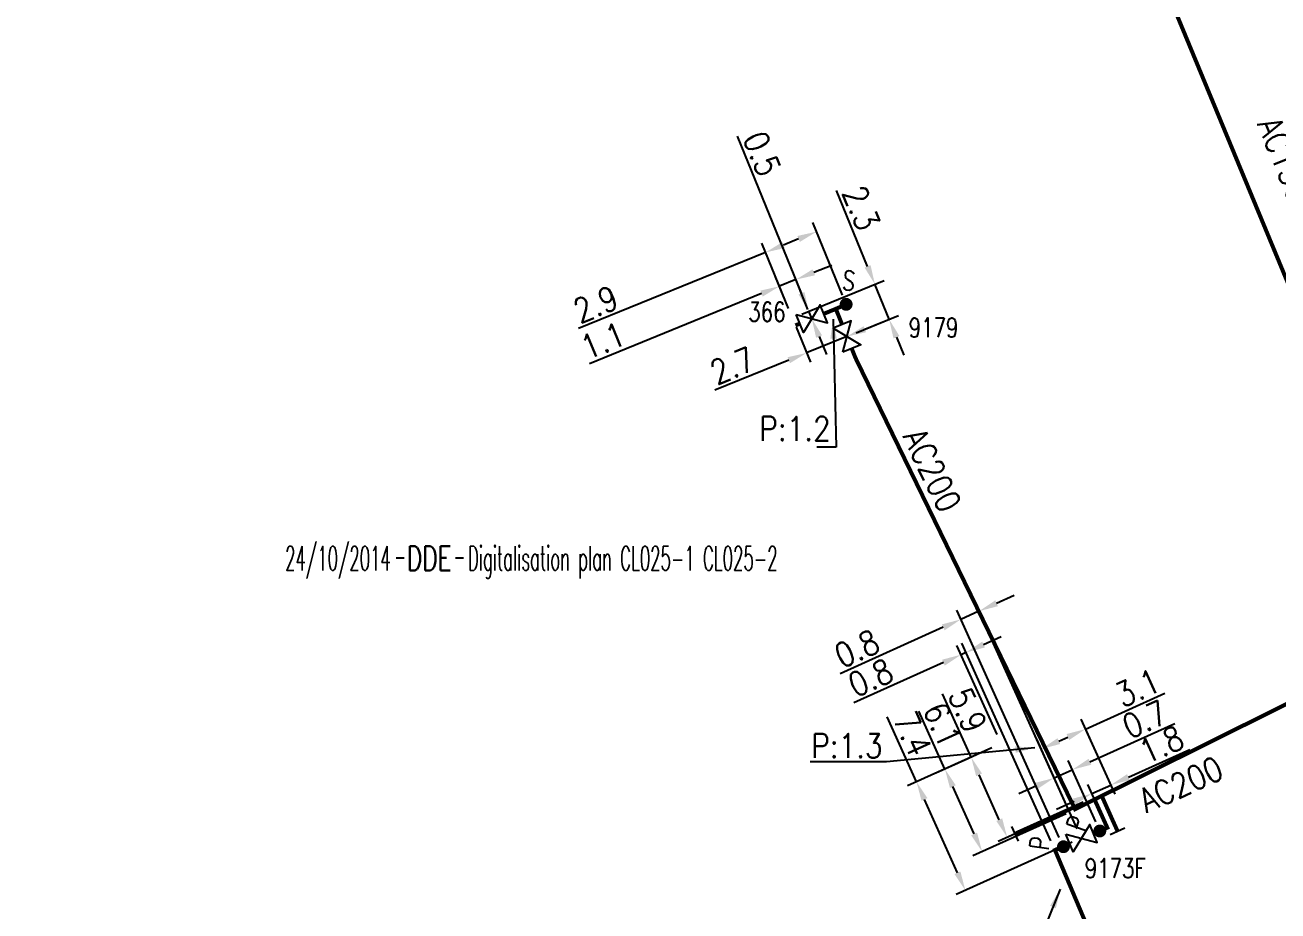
# Model space of a CAD drawing. Header units: millimetres. Extents: x 149996 to 151004, y 126998 to 128018.
# Drawn here: x 150323.3 to 150401.1, y 127292.8 to 127347.8 of the extents above; entities that cross this region are included whole.
import ezdxf
from ezdxf.enums import TextEntityAlignment as Align

# ---------------------------------------------------------------- set-up
doc = ezdxf.new("R2010")
doc.units = ezdxf.units.MM
doc.header["$PDMODE"] = 34
doc.linetypes.add('L_100_AP', pattern=[14, 10, -1.5, 1, -1.5])
doc.linetypes.add('L_25_AP', pattern=[2000, 1000, 1000])
doc.layers.get('0').update_dxf_attribs({"linetype": 'CONTINUOUS'})
doc.layers.get('DEFPOINTS').update_dxf_attribs({"linetype": 'CONTINUOUS'})
for name, color, linetype in [('L_140', 3, 'CONTINUOUS'), ('L_150', 1, 'CONTINUOUS'), ('L_300', 7, 'CONTINUOUS'), ('L_340', 7, 'CONTINUOUS')]:
    doc.layers.add(name, color=color, linetype=linetype)
doc.styles.add('G_ROMANS', font='ROMANS.SHX', dxfattribs={"width": 0.75})
doc.styles.get("Standard").update_dxf_attribs({"font": 'romans.shx', "width": 0.85})
doc.dimstyles.get("Standard").update_dxf_attribs({"dimtxt": 1.5, "dimasz": 1.2, "dimexe": 0.625, "dimexo": 0.625, "dimgap": 0.25, "dimtad": 1, "dimdec": 1, "dimzin": 0, "dimdsep": 46, "dimtxsty": 'Standard', "dimcen": -0.5, "dimadec": 0, "dimazin": 0, "dimtfac": 1, "dimtdec": 1, "dimtmove": 0, "dimatfit": 3, "dimfxl": 0, "dimtolj": 1, "dimtzin": 0, "dimarcsym": 0})

# ---------------------------------------------------------------- blocks, each defined once
blk = doc.blocks.new('*D373')
at = {"layer": 'DEFPOINTS', "color": 0, "linetype": 'Continuous', "transparency": 16777216}
for p in [(150383.915, 127303.154), (150378.66, 127300.79), (150388.9, 127297.29)]:
    blk.add_point(p, dxfattribs=at)
at = {"layer": 'L_300', "color": 0, "linetype": 'Continuous', "lineweight": -2, "transparency": 16777216}
for p, q in [((150378.66, 127300.79), (150376.842, 127304.832)), ((150383.345, 127302.898), (150378.09, 127300.534)), ((150381.201, 127295.143), (150379.153, 127299.696)), ((150388.33, 127297.034), (150381.123, 127293.792))]:
    blk.add_line(p, q, dxfattribs=at)
at = {"layer": 'L_300', "color": 0, "linetype": 'Continuous', "transparency": 16777216}
for points in [[(150379.335, 127299.778), (150378.97, 127299.614), (150378.66, 127300.79)], [(150381.383, 127295.225), (150381.019, 127295.061), (150381.693, 127294.048)]]:
    blk.add_solid(points, dxfattribs=at)
at = {"layer": 'L_300', "color": 0, "linetype": 'Continuous', "transparency": 16777216, "insert": (150378.417, 127303.769), "char_height": 1.5, "attachment_point": 5, "rotation": 294.22268}
blk.add_mtext('\\A1;7.4', dxfattribs=at)
blk = doc.blocks.new('*D374')
at = {"layer": 'DEFPOINTS', "color": 0, "linetype": 'Continuous', "transparency": 16777216}
for p in [(150388.613, 127305.254), (150389.15, 127304.065), (150388.9, 127297.29)]:
    blk.add_point(p, dxfattribs=at)
at = {"layer": 'L_300', "color": 0, "linetype": 'Continuous', "lineweight": -2, "transparency": 16777216}
for p, q in [((150389.15, 127304.065), (150394.079, 127306.29)), ((150388.87, 127304.684), (150389.407, 127303.495)), ((150388.642, 127297.86), (150386.145, 127303.394)), ((150387.495, 127303.318), (150388.056, 127303.571))]:
    blk.add_line(p, q, dxfattribs=at)
at = {"layer": 'L_300', "color": 0, "linetype": 'Continuous', "transparency": 16777216}
for points in [[(150387.974, 127303.754), (150388.138, 127303.389), (150389.15, 127304.065)], [(150387.413, 127303.5), (150387.578, 127303.136), (150386.402, 127302.825)]]:
    blk.add_solid(points, dxfattribs=at)
at = {"layer": 'L_300', "color": 0, "linetype": 'Continuous', "transparency": 16777216, "insert": (150392.389, 127306.624), "char_height": 1.5, "attachment_point": 5, "rotation": 24.29244}
blk.add_mtext('\\A1;3.1', dxfattribs=at)
blk = doc.blocks.new('L_300_05')
at = {"color": 0, "linetype": 'Continuous', "flags": 128}
blk.add_lwpolyline([(-1, 0.75), (1, -0.75), (1, 0.75), (-1, -0.75), (-1, 0.75)], dxfattribs=at)
at = {"color": 0, "linetype": 'Continuous', "width": 0.75}
blk.add_attdef('NUM', text='', height=1.5, dxfattribs=at).set_placement((0, 2.1), align=Align.MIDDLE_CENTER)
at = {"color": 0, "linetype": 'Continuous', "width": 0.75, "flags": 3}
for tag, p in [('DEF_LEG', (0, -5)), ('DEF_COUP', (0, -7.5)), ('DEF_TYPE', (0, -10))]:
    blk.add_attdef(tag, text='', height=1.2, dxfattribs=at).set_placement(p, align=Align.MIDDLE)
blk = doc.blocks.new('*D375')
at = {"layer": 'DEFPOINTS', "color": 0, "linetype": 'Continuous', "transparency": 16777216}
for p in [(150370.952, 127329.597), (150371.971, 127330.012), (150372.159, 127329.549)]:
    blk.add_point(p, dxfattribs=at)
at = {"layer": 'L_300', "color": 0, "linetype": 'Continuous', "lineweight": -2, "transparency": 16777216}
for p, q in [((150371.518, 127331.123), (150367.541, 127340.885)), ((150371.531, 127329.832), (150372.549, 127330.247)), ((150372.159, 127329.549), (150371.971, 127330.012)), ((150371.58, 127329.313), (150371.58, 127329.313)), ((150372.612, 127328.437), (150373.065, 127327.326))]:
    blk.add_line(p, q, dxfattribs=at)
at = {"layer": 'L_300', "color": 0, "linetype": 'Continuous', "transparency": 16777216}
for points in [[(150371.703, 127331.198), (150371.333, 127331.048), (150371.971, 127330.012)], [(150372.797, 127328.513), (150372.427, 127328.362), (150372.159, 127329.549)]]:
    blk.add_solid(points, dxfattribs=at)
at = {"layer": 'L_300', "color": 0, "linetype": 'Continuous', "transparency": 16777216, "insert": (150369.066, 127339.794), "char_height": 1.5, "attachment_point": 5, "rotation": 292.16284}
blk.add_mtext('\\A1;0.5', dxfattribs=at)
blk = doc.blocks.new('*D376')
at = {"layer": 'DEFPOINTS', "color": 0, "linetype": 'Continuous', "transparency": 16777216}
for p in [(150370.151, 127331.559), (150370.95, 127329.596), (150372.159, 127329.549)]:
    blk.add_point(p, dxfattribs=at)
at = {"layer": 'L_300', "color": 0, "linetype": 'Continuous', "lineweight": -2, "transparency": 16777216}
for p, q in [((150372.283, 127332.427), (150373.394, 127332.88)), ((150370.714, 127330.175), (150369.915, 127332.137)), ((150371.171, 127331.974), (150370.151, 127331.559)), ((150371.923, 127330.127), (150370.935, 127332.553)), ((150369.039, 127331.106), (150358.356, 127326.754))]:
    blk.add_line(p, q, dxfattribs=at)
at = {"layer": 'L_300', "color": 0, "linetype": 'Continuous', "transparency": 16777216}
for points in [[(150372.207, 127332.612), (150372.358, 127332.242), (150371.171, 127331.974)], [(150368.964, 127331.291), (150369.115, 127330.921), (150370.151, 127331.559)]]:
    blk.add_solid(points, dxfattribs=at)
at = {"layer": 'L_300', "color": 0, "linetype": 'Continuous', "transparency": 16777216, "insert": (150359.194, 127328.175), "char_height": 1.5, "attachment_point": 5, "rotation": 22.16284}
blk.add_mtext('\\A1;1.1', dxfattribs=at)
blk = doc.blocks.new('*D377')
at = {"layer": 'DEFPOINTS', "color": 0, "linetype": 'Continuous', "transparency": 16777216}
for p in [(150376.075, 127331.684), (150370.952, 127329.597), (150374.339, 127328.439)]:
    blk.add_point(p, dxfattribs=at)
at = {"layer": 'L_300', "color": 0, "linetype": 'Continuous', "lineweight": -2, "transparency": 16777216}
for p, q in [((150375.622, 127332.795), (150373.702, 127337.508)), ((150371.531, 127329.832), (150376.654, 127331.919)), ((150376.962, 127329.507), (150376.075, 127331.684)), ((150374.918, 127328.675), (150377.54, 127329.743)), ((150377.414, 127328.396), (150377.867, 127327.284))]:
    blk.add_line(p, q, dxfattribs=at)
at = {"layer": 'L_300', "color": 0, "linetype": 'Continuous', "transparency": 16777216}
for points in [[(150375.808, 127332.87), (150375.437, 127332.719), (150376.075, 127331.684)], [(150377.599, 127328.471), (150377.229, 127328.32), (150376.962, 127329.507)]]:
    blk.add_solid(points, dxfattribs=at)
at = {"layer": 'L_300', "color": 0, "linetype": 'Continuous', "transparency": 16777216, "insert": (150375.227, 127336.417), "char_height": 1.5, "attachment_point": 5, "rotation": 292.16284}
blk.add_mtext('\\A1;2.3', dxfattribs=at)
blk = doc.blocks.new('*D378')
at = {"layer": 'DEFPOINTS', "color": 0, "linetype": 'Continuous', "transparency": 16777216}
for p in [(150370.952, 127329.597), (150374.339, 127328.439), (150371.838, 127327.42)]:
    blk.add_point(p, dxfattribs=at)
at = {"layer": 'L_300', "color": 0, "linetype": 'Continuous', "lineweight": -2, "transparency": 16777216}
for p, q in [((150371.188, 127329.018), (150372.074, 127326.842)), ((150375.45, 127328.892), (150376.562, 127329.344)), ((150374.339, 127328.439), (150371.838, 127327.42)), ((150370.727, 127326.968), (150366.14, 127325.099))]:
    blk.add_line(p, q, dxfattribs=at)
at = {"layer": 'L_300', "color": 0, "linetype": 'Continuous', "transparency": 16777216}
for points in [[(150375.375, 127329.077), (150375.526, 127328.706), (150374.339, 127328.439)], [(150370.652, 127327.153), (150370.803, 127326.782), (150371.838, 127327.42)]]:
    blk.add_solid(points, dxfattribs=at)
at = {"layer": 'L_300', "color": 0, "linetype": 'Continuous', "transparency": 16777216, "insert": (150367.232, 127326.624), "char_height": 1.5, "attachment_point": 5, "rotation": 22.16284}
blk.add_mtext('\\A1;2.7', dxfattribs=at)
blk = doc.blocks.new('*D379')
at = {"layer": 'DEFPOINTS', "color": 0, "linetype": 'Continuous', "transparency": 16777216}
for p in [(150369.295, 127333.665), (150374.291, 127330.438), (150370.952, 127329.597)]:
    blk.add_point(p, dxfattribs=at)
at = {"layer": 'L_300', "color": 0, "linetype": 'Continuous', "lineweight": -2, "transparency": 16777216}
for p, q in [((150374.055, 127331.017), (150372.217, 127335.53)), ((150370.716, 127330.176), (150369.059, 127334.243)), ((150371.342, 127334.498), (150370.406, 127334.117)), ((150369.295, 127333.665), (150357.68, 127328.933))]:
    blk.add_line(p, q, dxfattribs=at)
at = {"layer": 'L_300', "color": 0, "linetype": 'Continuous', "transparency": 16777216}
for points in [[(150370.331, 127334.302), (150370.482, 127333.932), (150369.295, 127333.665)], [(150371.266, 127334.683), (150371.417, 127334.313), (150372.453, 127334.951)]]:
    blk.add_solid(points, dxfattribs=at)
at = {"layer": 'L_300', "color": 0, "linetype": 'Continuous', "transparency": 16777216, "insert": (150358.743, 127330.446), "char_height": 1.5, "attachment_point": 5, "rotation": 22.16284}
blk.add_mtext('\\A1;2.9', dxfattribs=at)
blk = doc.blocks.new('L_300_11')
at = {"color": 0, "linetype": 'Continuous', "const_width": 0.497, "flags": 128}
blk.add_lwpolyline([(-0.252, 0, 1), (0.252, 0, 1)], format="xyb", close=True, dxfattribs=at)
at = {"color": 0, "linetype": 'Continuous', "style": 'G_ROMANS', "width": 0.75}
blk.add_text('S', height=1.5, dxfattribs=at).set_placement((0, 1.85), align=Align.MIDDLE)
at = {"color": 0, "linetype": 'Continuous', "style": 'G_ROMANS', "width": 0.75, "flags": 3}
for tag, p in [('DEF_LEG', (0, -5)), ('DEF_COUP', (0, -7.5)), ('DEF_TYPE', (0, -10))]:
    blk.add_attdef(tag, text='', height=1.2, dxfattribs=at).set_placement(p, align=Align.MIDDLE)
blk = doc.blocks.new('*D380')
at = {"layer": 'DEFPOINTS', "color": 0, "linetype": 'Continuous', "transparency": 16777216}
for p in [(150383.915, 127303.155), (150382.052, 127302.316), (150388.449, 127299.216)]:
    blk.add_point(p, dxfattribs=at)
at = {"layer": 'L_150', "color": 0, "linetype": 'Continuous', "lineweight": -2, "transparency": 16777216}
for p, q in [((150382.052, 127302.316), (150380.283, 127306.247)), ((150383.345, 127302.898), (150381.482, 127302.06)), ((150383.797, 127298.438), (150382.544, 127301.222)), ((150387.879, 127298.959), (150383.719, 127297.087))]:
    blk.add_line(p, q, dxfattribs=at)
at = {"layer": 'L_150', "color": 0, "linetype": 'Continuous', "transparency": 16777216}
for points in [[(150382.727, 127301.304), (150382.362, 127301.14), (150382.052, 127302.316)], [(150383.979, 127298.52), (150383.615, 127298.356), (150384.289, 127297.344)]]:
    blk.add_solid(points, dxfattribs=at)
at = {"layer": 'L_150', "color": 0, "linetype": 'Continuous', "transparency": 16777216, "insert": (150381.833, 127305.239), "char_height": 1.5, "attachment_point": 5, "rotation": 294.22919}
blk.add_mtext('\\A1;5.9', dxfattribs=at)
blk = doc.blocks.new('*D381')
at = {"layer": 'DEFPOINTS', "color": 0, "linetype": 'Continuous', "transparency": 16777216}
for p in [(150382.416, 127302.48), (150380.424, 127301.583), (150388.515, 127299.063)]:
    blk.add_point(p, dxfattribs=at)
at = {"layer": 'L_150', "color": 0, "linetype": 'Continuous', "lineweight": -2, "transparency": 16777216}
for p, q in [((150380.424, 127301.583), (150378.804, 127305.183)), ((150381.846, 127302.223), (150379.854, 127301.327)), ((150382.238, 127297.554), (150380.917, 127300.489)), ((150387.945, 127298.806), (150382.16, 127296.203))]:
    blk.add_line(p, q, dxfattribs=at)
at = {"layer": 'L_150', "color": 0, "linetype": 'Continuous', "transparency": 16777216}
for points in [[(150381.099, 127300.571), (150380.734, 127300.407), (150380.424, 127301.583)], [(150382.42, 127297.636), (150382.055, 127297.472), (150382.73, 127296.46)]]:
    blk.add_solid(points, dxfattribs=at)
at = {"layer": 'L_150', "color": 0, "linetype": 'Continuous', "transparency": 16777216, "insert": (150380.28, 127304.341), "char_height": 1.5, "attachment_point": 5, "rotation": 294.22919}
blk.add_mtext('\\A1;6.1', dxfattribs=at)
blk = doc.blocks.new('*D383')
at = {"layer": 'DEFPOINTS', "color": 0, "linetype": 'Continuous', "transparency": 16777216}
for p in [(150381.425, 127308.683), (150383.915, 127303.155), (150387.255, 127296.551)]:
    blk.add_point(p, dxfattribs=at)
at = {"layer": 'L_140', "color": 0, "linetype": 'Continuous', "lineweight": -2, "transparency": 16777216}
for p, q in [((150386.999, 127297.12), (150381.473, 127309.39)), ((150382.824, 127309.313), (150383.918, 127309.806)), ((150383.658, 127303.724), (150381.168, 127309.253)), ((150381.73, 127308.82), (150381.425, 127308.683)), ((150380.331, 127308.19), (150374.774, 127305.688))]:
    blk.add_line(p, q, dxfattribs=at)
at = {"layer": 'L_140', "color": 0, "linetype": 'Continuous', "transparency": 16777216}
for points in [[(150382.742, 127309.495), (150382.906, 127309.131), (150381.73, 127308.82)], [(150380.249, 127308.373), (150380.413, 127308.008), (150381.425, 127308.683)]]:
    blk.add_solid(points, dxfattribs=at)
at = {"layer": 'L_140', "color": 0, "linetype": 'Continuous', "transparency": 16777216, "insert": (150375.81, 127307.251), "char_height": 1.5, "attachment_point": 5, "rotation": 24.24503}
blk.add_mtext('\\A1;0.8', dxfattribs=at)
blk = doc.blocks.new('*D384')
at = {"layer": 'DEFPOINTS', "color": 0, "linetype": 'Continuous', "transparency": 16777216}
for p in [(150388.613, 127305.254), (150390.72, 127300.587), (150390.503, 127297.942)]:
    blk.add_point(p, dxfattribs=at)
at = {"layer": 'L_150', "color": 0, "linetype": 'Continuous', "lineweight": -2, "transparency": 16777216}
for p, q in [((150388.87, 127304.684), (150390.977, 127300.018)), ((150391.813, 127301.081), (150395.632, 127302.804)), ((150390.245, 127298.512), (150389.29, 127300.628)), ((150389.548, 127300.058), (150390.72, 127300.587)), ((150388.454, 127299.565), (150387.36, 127299.071))]:
    blk.add_line(p, q, dxfattribs=at)
at = {"layer": 'L_150', "color": 0, "linetype": 'Continuous', "transparency": 16777216}
for points in [[(150391.731, 127301.263), (150391.896, 127300.899), (150390.72, 127300.587)], [(150388.371, 127299.747), (150388.536, 127299.382), (150389.548, 127300.058)]]:
    blk.add_solid(points, dxfattribs=at)
at = {"layer": 'L_150', "color": 0, "linetype": 'Continuous', "transparency": 16777216, "insert": (150393.858, 127303.101), "char_height": 1.5, "attachment_point": 5, "rotation": 24.29244}
blk.add_mtext('\\A1;1.8', dxfattribs=at)
blk = doc.blocks.new('L_340_07')
at = {"color": 0, "linetype": 'Continuous', "const_width": 0.25, "flags": 128}
blk.add_lwpolyline([(0, 0), (1.25, 0)], dxfattribs=at)
at = {"color": 0, "linetype": 'Continuous', "flags": 128}
blk.add_lwpolyline([(1.25, -0.5), (1.25, 0.5)], dxfattribs=at)
at = {"color": 0, "linetype": 'Continuous', "style": 'G_ROMANS', "width": 0.75, "flags": 3}
for tag, p in [('DEF_LEG', (0.723, -3.465)), ('DEF_COUP', (0.723, -5.965)), ('DEF_TYPE', (0.723, -8.465))]:
    blk.add_attdef(tag, text='', height=1.2, dxfattribs=at).set_placement(p, align=Align.MIDDLE)
blk = doc.blocks.new('*D385')
at = {"layer": 'DEFPOINTS', "color": 0, "linetype": 'Continuous', "transparency": 16777216}
for p in [(150387.21, 127301.034), (150390.05, 127297.737), (150388.9, 127297.29)]:
    blk.add_point(p, dxfattribs=at)
at = {"layer": 'L_300', "color": 0, "linetype": 'Continuous', "lineweight": -2, "transparency": 16777216}
for p, q in [((150389.426, 127302.035), (150394.688, 127304.41)), ((150388.642, 127297.86), (150386.953, 127301.604)), ((150389.792, 127298.307), (150388.075, 127302.111)), ((150387.21, 127301.034), (150388.333, 127301.541)), ((150386.116, 127300.541), (150385.022, 127300.047))]:
    blk.add_line(p, q, dxfattribs=at)
at = {"layer": 'L_300', "color": 0, "linetype": 'Continuous', "transparency": 16777216}
for points in [[(150389.344, 127302.217), (150389.509, 127301.852), (150388.333, 127301.541)], [(150386.034, 127300.723), (150386.198, 127300.358), (150387.21, 127301.034)]]:
    blk.add_solid(points, dxfattribs=at)
at = {"layer": 'L_300', "color": 0, "linetype": 'Continuous', "transparency": 16777216, "insert": (150392.832, 127304.669), "char_height": 1.5, "attachment_point": 5, "rotation": 24.29244}
blk.add_mtext('\\A1;0.7', dxfattribs=at)
blk = doc.blocks.new('*D386')
at = {"layer": 'DEFPOINTS', "color": 0, "linetype": 'Continuous', "transparency": 16777216}
for p in [(150382.538, 127311.384), (150388.9, 127297.29), (150387.782, 127296.759)]:
    blk.add_point(p, dxfattribs=at)
at = {"layer": 'L_300', "color": 0, "linetype": 'Continuous', "lineweight": -2, "transparency": 16777216}
for p, q in [((150388.642, 127297.86), (150382.281, 127311.954)), ((150383.632, 127311.878), (150384.726, 127312.372)), ((150387.525, 127297.328), (150381.153, 127311.445)), ((150382.538, 127311.384), (150381.41, 127310.875)), ((150380.317, 127310.382), (150373.929, 127307.499))]:
    blk.add_line(p, q, dxfattribs=at)
at = {"layer": 'L_300', "color": 0, "linetype": 'Continuous', "transparency": 16777216}
for points in [[(150383.55, 127312.06), (150383.714, 127311.696), (150382.538, 127311.384)], [(150380.234, 127310.564), (150380.399, 127310.199), (150381.41, 127310.875)]]:
    blk.add_solid(points, dxfattribs=at)
at = {"layer": 'L_300', "color": 0, "linetype": 'Continuous', "transparency": 16777216, "insert": (150374.963, 127309.063), "char_height": 1.5, "attachment_point": 5, "rotation": 24.29244}
blk.add_mtext('\\A1;0.8', dxfattribs=at)
blk = doc.blocks.new('L_300_12')
at = {"color": 0, "linetype": 'Continuous', "const_width": 0.497, "flags": 128}
blk.add_lwpolyline([(-0.252, 0, 1), (0.252, 0, 1)], format="xyb", close=True, dxfattribs=at)
at = {"color": 0, "linetype": 'Continuous', "style": 'G_ROMANS', "width": 0.75}
blk.add_text('P', height=1.5, dxfattribs=at).set_placement((0, 1.85), align=Align.MIDDLE)
at = {"color": 0, "linetype": 'Continuous', "style": 'G_ROMANS', "width": 0.75, "flags": 3}
for tag, p in [('DEF_LEG', (0, -5)), ('DEF_COUP', (0, -7.5)), ('DEF_TYPE', (0, -10))]:
    blk.add_attdef(tag, text='', height=1.2, dxfattribs=at).set_placement(p, align=Align.MIDDLE)
blk = doc.blocks.new('GIS_MODF')
at = {"color": 0, "linetype": 'Continuous', "flags": 128}
for points in [[(-2.176, -0.014), (-1.676, -0.014)], [(1.519, -0.014), (2.019, -0.014)]]:
    blk.add_lwpolyline(points, dxfattribs=at)
at = {"color": 0, "linetype": 'Continuous', "width": 0.5}
blk.add_attdef('DATE', text='', height=1.5, dxfattribs=at).set_placement((-2.502, -0.798), align=Align.RIGHT)
at = {"color": 0, "linetype": 'Continuous', "width": 1.771291}
blk.add_attdef('USER', text='', height=1.5, dxfattribs=at).set_placement((-1.507, -0.798), (1.276, -0.798), align=Align.FIT)
at = {"color": 0, "linetype": 'Continuous', "width": 0.5}
blk.add_attdef('DESC', (2.289, -0.798), '', height=1.5, dxfattribs=at)

msp = doc.modelspace()

# ---------------------------------------------------------------- linework, layer by layer
at = {"layer": 'L_140', "linetype": 'L_100_AP', "const_width": 0.25, "flags": 128}
msp.add_lwpolyline([(150240.709, 127236.149), (150246.689, 127237.396), (150252.435, 127238.855), (150252.966, 127238.997), (150255.331, 127239.433), (150255.193, 127239.989), (150255.193, 127239.989), (150256.163, 127240.225), (150256.026, 127240.78), (150260.565, 127241.945), (150262.903, 127242.615), (150266.057, 127243.543), (150274.587, 127245.629), (150280.514, 127247.459), (150293.925, 127251.271), (150293.547, 127252.619), (150306.999, 127256.792), (150321.757, 127261.511), (150338.992, 127267.87), (150342.653, 127269.221), (150343.355, 127267.474), (150345.7, 127268.345), (150354.713, 127271.691), (150357.063, 127273.174), (150369.829, 127278.083), (150391.065, 127287.537), (150387.255, 127296.551), (150388.171, 127296.959)], dxfattribs=at)
at = {"layer": 'L_150', "linetype": 'L_25_AP', "const_width": 0.25, "flags": 128}
for points in [[(150291.015, 127584.25), (150294.974, 127575.644), (150300.025, 127564.831), (150303.248, 127557.556), (150326.839, 127505.689), (150342.632, 127471.971), (150346.381, 127463.532), (150354.516, 127446.192), (150361.466, 127430.404), (150370.731, 127407.51), (150383.411, 127375.62), (150389.7, 127360.78), (150404.531, 127324.957), (150410.939, 127313.109), (150412.077, 127310.819)], [(150373.65, 127330.156), (150374.291, 127330.438)], [(150372.901, 127329.849), (150373.65, 127330.156)], [(150373.65, 127330.156), (150374.041, 127329.181)], [(150371.42, 127329.244), (150371.142, 127329.13)], [(150374.637, 127327.696), (150374.878, 127327.096), (150388.502, 127299.088), (150412.077, 127310.819), (150414.824, 127311.039), (150425.526, 127316.459), (150428.153, 127317.854), (150428.311, 127317.939)], [(150385.668, 127297.964), (150389.039, 127299.481)], [(150389.651, 127297.566), (150390.503, 127297.942), (150389.733, 127299.645)], [(150390.732, 127298.63), (150390.188, 127299.851)]]:
    msp.add_lwpolyline(points, dxfattribs=at)

# ---------------------------------------------------------------- block references
at = {"layer": 'L_150', "linetype": 'Continuous'}
ref = msp.add_blockref('GIS_MODF', (150348.525, 127314.717), dxfattribs=at)
ref.add_attrib('DATE', '24/10/2014', dxfattribs={"layer": '0', "color": 0, "linetype": 'Continuous', "height": 1.5, "width": 0.5}).set_placement((150346.023, 127313.918), align=Align.RIGHT)
ref.add_attrib('USER', 'DDE', dxfattribs={"layer": '0', "color": 0, "linetype": 'Continuous', "height": 1.5, "width": 0.660482}).set_placement((150347.018, 127313.918), (150349.802, 127313.918), align=Align.FIT)
ref.add_attrib('DESC', 'Digitalisation plan CL025-1 CL025-2', (150350.814, 127313.918), dxfattribs={"layer": '0', "color": 0, "linetype": 'Continuous', "height": 1.5, "width": 0.5})
at = {"layer": 'L_300', "linetype": 'Continuous'}
for name, p, xscale, yscale, zscale, rotation in [('L_300_11', (150374.291, 127330.438), 0.8000000000223941, 0.7999999999967349, 0.7999999999999109, 353.3853181649724), ('L_300_12', (150390.038, 127297.737), 0.8000000000095888, 0.800000000020291, 0.8000000000095888, 71.13644123957526), ('L_300_12', (150387.782, 127296.759), 0.8000000000137459, 0.8000000000029104, 0.800000000010539, 81.53495000137625)]:
    msp.add_blockref(name, p, dxfattribs=dict(at, xscale=xscale, yscale=yscale, zscale=zscale, rotation=rotation))
ref = msp.add_blockref('L_300_05', (150372.159, 127329.549), dxfattribs=dict(at, xscale=0.8000000000132502, yscale=0.8000000000029104, zscale=0.8, rotation=21.87702945645107))
ref.add_attrib('NUM', '366', dxfattribs={"layer": '0', "color": 0, "linetype": 'Continuous', "height": 1.2, "width": 0.75}).set_placement((150369.372, 127329.974), align=Align.MIDDLE_CENTER)
ref = msp.add_blockref('L_300_05', (150374.339, 127328.439), dxfattribs=dict(at, xscale=0.7999999999997464, yscale=0.7999999999883585, zscale=0.7999999999997464, rotation=111.8770294568394))
ref.add_attrib('NUM', '9179', dxfattribs={"layer": '0', "color": 0, "linetype": 'Continuous', "height": 1.2, "width": 0.75}).set_placement((150379.715, 127328.992), align=Align.MIDDLE_CENTER)
ref = msp.add_blockref('L_300_05', (150388.9, 127297.29), dxfattribs=dict(at, xscale=0.8000000000132502, yscale=0.8000000000029104, zscale=0.8, rotation=21.87702945645107))
ref.add_attrib('NUM', '9173F', dxfattribs={"layer": '0', "color": 0, "linetype": 'Continuous', "height": 1.2, "width": 0.75}).set_placement((150390.996, 127295.418), align=Align.MIDDLE_CENTER)
at = {"layer": 'L_340', "linetype": 'Continuous'}
for p, xscale, rotation in [((150385.668, 127297.964), 0.7999999999924091, 204.2291928365176), ((150390.732, 127298.63), 0.8000000000058148, 294.2940329102025)]:
    msp.add_blockref('L_340_07', p, dxfattribs=dict(at, xscale=xscale, rotation=rotation))

# ---------------------------------------------------------------- texts
at = {"layer": 'L_150', "linetype": 'Continuous', "width": 0.85}
for s, rotation, p in [('AC150', 292.48983, (150399.797, 127341.641)), ('AC200', 295.94059, (150377.781, 127322.241)), ('AC200', 24.33589, (150392.919, 127298.836))]:
    msp.add_text(s, height=1.5, rotation=rotation, dxfattribs=at).set_placement(p)
at = {"layer": 'L_150', "linetype": 'Continuous', "char_height": 1.5, "attachment_point": 9}
for s, insert in [('P:1.2', (150373.33, 127321.964)), ('P:1.3', (150376.552, 127302.279))]:
    msp.add_mtext(s, dxfattribs=dict(at, insert=insert))

# ---------------------------------------------------------------- dimensions: what is measured, and where the dimension line sits
at = {"layer": 'L_140', "linetype": 'Continuous'}
dim = msp.add_linear_dim(base=(150381.425, 127308.683), p1=(150387.255, 127296.551), p2=(150383.915, 127303.155), angle=24.24503, text='0.8', dimstyle='Standard', dxfattribs=at)
dim.commit()
dim.dimension.update_dxf_attribs({"geometry": '*D383', "text_midpoint": (150376.22, 127306.339), "dimtype": 160})
at = {"layer": 'L_150', "linetype": 'Continuous'}
for base, p1, p2, angle, text, picture, middle in [((150382.052, 127302.316), (150388.449, 127299.216), (150383.915, 127303.155), 294.22919, '5.9', '*D380', (150380.921, 127304.829)), ((150380.424, 127301.583), (150388.515, 127299.063), (150382.416, 127302.48), 294.22919, '6.1', '*D381', (150379.368, 127303.93)), ((150390.72, 127300.587), (150390.503, 127297.942), (150388.613, 127305.254), 204.29244, '1.8', '*D384', (150394.269, 127302.189))]:
    dim = msp.add_linear_dim(base=base, p1=p1, p2=p2, angle=angle, text=text, dimstyle='Standard', dxfattribs=at)
    dim.commit()
    dim.dimension.update_dxf_attribs({"geometry": picture, "text_midpoint": middle, "dimtype": 160})
at = {"layer": 'L_300', "linetype": 'Continuous'}
for base, p1, p2, angle, picture, middle in [((150371.971, 127330.012), (150372.159, 127329.549), (150370.952, 127329.597), 292.16284, '*D375', (150368.14, 127339.417)), ((150376.075, 127331.6835), (150374.3389, 127328.4389), (150370.9519, 127329.5967), 292.16284, '*D377', (150374.3006, 127336.0398)), ((150370.151, 127331.559), (150372.159, 127329.549), (150370.95, 127329.596), 22.16284, '*D376', (150359.572, 127327.249)), ((150371.838, 127327.42), (150374.339, 127328.439), (150370.952, 127329.597), 22.16284, '*D378', (150367.609, 127325.697)), ((150378.66, 127300.79), (150388.9, 127297.29), (150383.915, 127303.154), 294.22268, '*D373', (150377.505, 127303.358))]:
    dim = msp.add_linear_dim(base=base, p1=p1, p2=p2, angle=angle, dimstyle='Standard', dxfattribs=at)
    dim.commit()
    dim.dimension.update_dxf_attribs({"geometry": picture, "text_midpoint": middle, "dimtype": 160})
for base, p1, p2, angle, text, picture, middle in [((150369.295, 127333.665), (150374.291, 127330.438), (150370.952, 127329.597), 22.16284, '2.9', '*D379', (150359.12, 127329.52)), ((150382.538, 127311.384), (150387.782, 127296.759), (150388.9, 127297.29), 204.29244, '0.8', '*D386', (150375.375, 127308.151)), ((150389.15, 127304.065), (150388.9, 127297.29), (150388.613, 127305.254), 204.29244, '3.1', '*D374', (150392.8, 127305.712)), ((150387.21, 127301.034), (150390.05, 127297.737), (150388.9, 127297.29), 24.29244, '0.7', '*D385', (150393.243, 127303.758))]:
    dim = msp.add_linear_dim(base=base, p1=p1, p2=p2, angle=angle, text=text, dimstyle='Standard', dxfattribs=at)
    dim.commit()
    dim.dimension.update_dxf_attribs({"geometry": picture, "text_midpoint": middle, "dimtype": 160})

# ---------------------------------------------------------------- leaders
at = {"layer": 'L_140', "linetype": 'Continuous', "annotation_type": 0, "has_hookline": 1, "hookline_direction": 1, "text_width": 4.493}
msp.add_leader([(150387.588, 127294.124), (150385.842, 127289.885), (150384.642, 127289.885)], dimstyle='Standard', dxfattribs=at)
at = {"layer": 'L_150', "linetype": 'Continuous'}
msp.add_leader([(150373.479, 127329.508), (150373.664, 127321.574), (150372.464, 127321.574)], dimstyle='Standard', dxfattribs=at)
at = {"layer": 'L_150', "linetype": 'Continuous', "annotation_type": 0, "has_hookline": 1, "hookline_direction": 1, "text_width": 4.493}
msp.add_leader([(150385.997, 127302.905), (150376.802, 127302.029)], dimstyle='Standard', dxfattribs=at)

doc.saveas('drawing.dxf')
